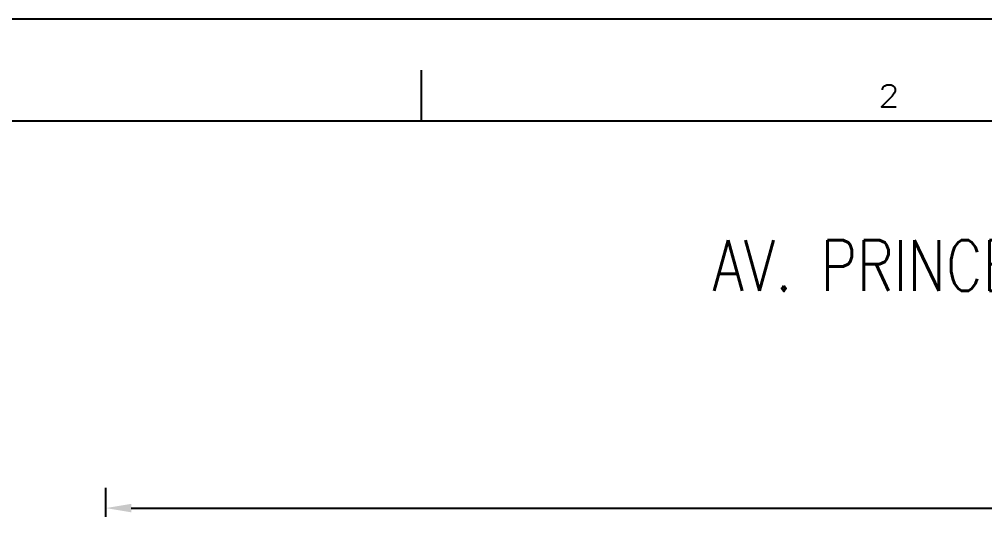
# Model space of a CAD drawing. Header units: millimetres. Extents: x -312439 to 477422, y -331570 to 212570.
# Drawn here: x 341163 to 345914, y 210095 to 212570 of the extents above; entities that cross this region are included whole.
import ezdxf
from ezdxf.enums import TextEntityAlignment as Align

# ---------------------------------------------------------------- set-up
doc = ezdxf.new("R2010")
doc.units = ezdxf.units.MM
doc.layers.add('2', color=2, linetype='Continuous')
doc.layers.add('FORMATO A1', color=1, linetype='Continuous')
doc.styles.add('ROMAND', font='ROMAND.SHX')
doc.styles.add('ROMANS', font='romans.shx', dxfattribs={"height": 187.5})
doc.dimstyles.new('1-50 (MILIMETRO)', dxfattribs={"dimscale": 0, "dimtxt": 125, "dimasz": 125, "dimexe": 100, "dimexo": 100, "dimgap": 50, "dimtad": 0, "dimdec": 0, "dimzin": 0, "dimdsep": 46, "dimtxsty": 'ROMAND', "dimcen": -390, "dimclrd": 1, "dimclre": 1, "dimclrt": 3, "dimadec": 0, "dimazin": 0, "dimtfac": 1, "dimtdec": 0, "dimtix": 1, "dimtmove": 2, "dimatfit": 2, "dimfxl": 1, "dimtvp": 1, "dimtolj": 1, "dimtzin": 0, "dimarcsym": 0})

# ---------------------------------------------------------------- blocks, each defined once
blk = doc.blocks.new('A$C2D342850')
at = {"layer": 'FORMATO A1', "color": 1, "linetype": 'Continuous'}
for p, q in [((84100, 0), (0, 0)), ((10500, -1000), (10500, -500))]:
    blk.add_line(p, q, dxfattribs=at)
at = {"layer": 'FORMATO A1', "color": 2, "linetype": 'Continuous'}
blk.add_line((2500, -1000), (83100, -1000), dxfattribs=at)
at = {"layer": 'FORMATO A1', "color": 1, "linetype": 'Continuous'}
blk.add_lwpolyline([(15038.95, -695), (15038.95, -684.69), (15049.26, -664.06), (15059.58, -653.75), (15080.2, -643.44), (15121.45, -643.44), (15142.08, -653.75), (15152.39, -664.06), (15162.7, -684.69), (15162.7, -705.31), (15152.39, -725.94), (15131.76, -756.87), (15028.64, -860), (15173.01, -860)], dxfattribs=at)
blk = doc.blocks.new('*D49')
at = {"color": 1, "lineweight": -2, "transparency": 16777216}
for p, q in [((341588.5, 210124.4), (341588.5, 210266.7)), ((352388.5, 210124.4), (352388.5, 210266.7)), ((341713.5, 210166.7), (352263.5, 210166.7))]:
    blk.add_line(p, q, dxfattribs=at)
at = {"color": 1, "transparency": 16777216}
for points in [[(341713.5, 210187.6), (341713.5, 210145.9), (341588.5, 210166.7)], [(352263.5, 210187.6), (352263.5, 210145.9), (352388.5, 210166.7)]]:
    blk.add_solid(points, dxfattribs=at)
at = {"layer": 'Defpoints', "color": 0, "transparency": 16777216}
for p in [(352388.5, 210166.7), (341588.5, 210024.4), (352388.5, 210024.4)]:
    blk.add_point(p, dxfattribs=at)
at = {"color": 3, "transparency": 16777216, "insert": (347552.1, 210291.7), "char_height": 125, "attachment_point": 5, "style": 'ROMAND'}
blk.add_mtext('\\A1;10800', dxfattribs=at)

msp = doc.modelspace()

# ---------------------------------------------------------------- linework, layer by layer
at = {"layer": 'FORMATO A1', "color": 2, "linetype": 'Continuous'}
msp.add_line((339142.032, 212070.393, 0), (379442.032, 212070.393, 0), dxfattribs=at)

# ---------------------------------------------------------------- block references
at = {"layer": 'FORMATO A1', "xscale": 0.5, "yscale": 0.5, "zscale": 0.5}
msp.add_blockref('A$C2D342850', (337892.032, 212570.393, 0), dxfattribs=at)

# ---------------------------------------------------------------- texts
at = {"layer": '2', "color": 2, "style": 'ROMANS', "width": 0.8}
msp.add_text('AV. PRINCESA ISABEL', height=250, dxfattribs=at).set_placement((344574.114, 211360.102, 0), align=Align.MIDDLE_LEFT)

# ---------------------------------------------------------------- dimensions: what is measured, and where the dimension line sits
dim = msp.add_linear_dim(base=(352388.512, 210166.733, 0), p1=(341588.512, 210024.437, 0), p2=(352388.512, 210024.437, 0), dimstyle='1-50 (MILIMETRO)', override={"dimscale": 1})
dim.commit()
dim.dimension.update_dxf_attribs({"geometry": '*D49', "text_midpoint": (347552.147, 210291.733, 0), "dimtype": 160})

doc.saveas('drawing.dxf')
